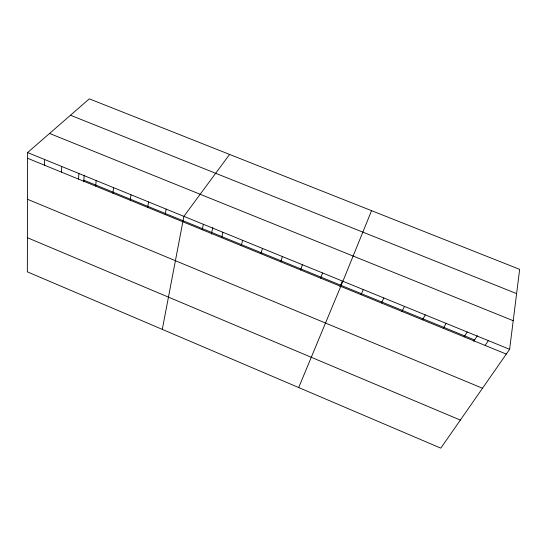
<?xml version="1.0" encoding="UTF-8"?>
<svg xmlns="http://www.w3.org/2000/svg" width="547" height="547" viewBox="0 0 547 547"><rect width="100%" height="100%" fill="white"/><g stroke="black" fill="none" stroke-linecap="round" stroke-linejoin="round"><path stroke-width="0.82" d="M27.617 152.565L27.35 271.838L440.8 448.15L509.626 349.307L519.65 269.35L89.311 98.85L27.617 152.565L509.626 349.307M44.498 165.194L44.615 159.505M61.476 172.141L61.708 166.479M78.542 179.122L78.891 173.495M83.718 181.877L84.176 175.149M95.704 186.137L96.156 180.544M112.949 193.194L113.523 187.628M130.289 200.284L130.972 194.753M147.717 207.416L148.517 201.911M165.235 214.581L166.158 209.111M162.288 329.376L183.888 216.352L229.583 154.425M202.185 229.699L203.361 224.297M211.32 234.13L212.831 227.525M221.638 237.651L222.944 232.29M241.2 245.658L242.642 240.331M260.878 253.705L262.451 248.42M280.673 261.801L282.382 256.557M300.583 269.945L302.429 264.734M320.61 278.136L322.6 272.967M371.557 210.67L342.887 281.247L298.696 387.549M340.002 286.731L342.272 281.261M361.02 294.669L363.297 289.582M381.403 303.004L383.823 297.958M401.908 311.393L404.479 306.388M422.537 319.831L425.251 314.867M443.289 328.316L446.161 323.4M464.164 336.856L467.186 331.988M473.729 341.396L477.353 335.708M485.168 345.451L488.341 340.624M70.488 115.239L516.607 293.609M49.572 133.447L513.216 320.706M83.835 180.182L474.632 339.974M27.603 158.281L506.296 354.094M27.514 199.279L482.516 388.254M27.425 237.726L460.348 420.082"/></g></svg>
